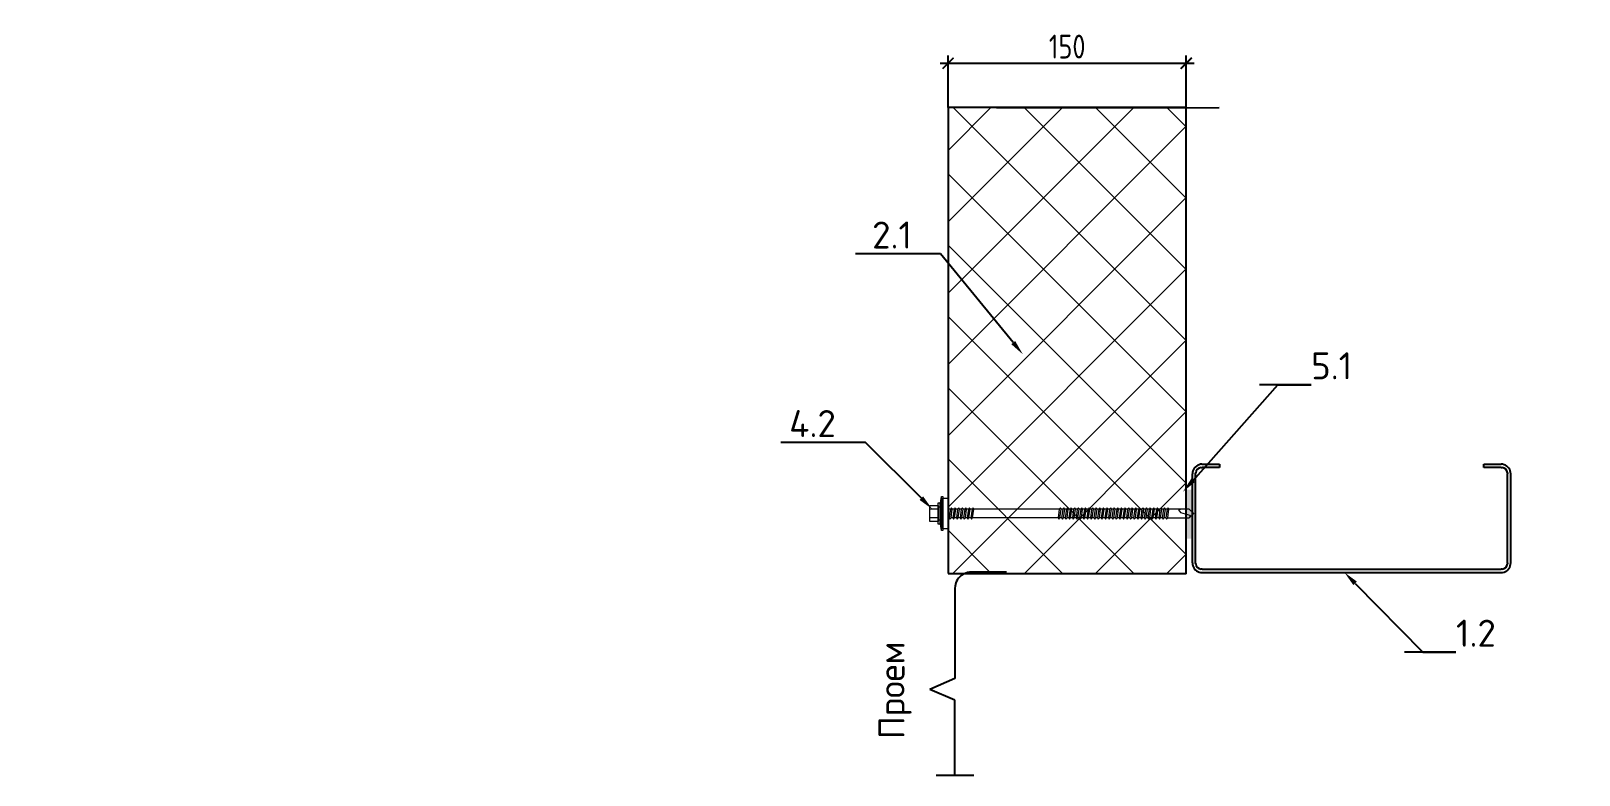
# Model space of a CAD drawing. Header units: millimetres. Extents: x -3689 to 2883575, y -702957 to -604547.
# Drawn here: x 2874320 to 2875295, y -662450 to -661981 of the extents above; entities that cross this region are included whole.
import ezdxf
from ezdxf import colors
from ezdxf.entities.mleader import LeaderData, LeaderLine
from ezdxf.math import Vec2, Vec3

# ---------------------------------------------------------------- set-up
doc = ezdxf.new("R2010")
doc.units = ezdxf.units.MM
doc.header["$PDMODE"] = 35
doc.linetypes.add('CENTER', pattern=[50.8, 31.75, -6.35, 6.35, -6.35])
doc.layers.add('A-FLOR-DIMS', color=133, linetype='Continuous', lineweight=0)
for name, color, linetype in [('A-FLOR-IDEN', 14, 'Continuous'), ('S-GRID', 133, 'CENTER'), ('S-METL', 14, 'Continuous'), ('S-WALL-PATT', 181, 'Continuous')]:
    doc.layers.add(name, color=color, linetype=linetype)
doc.styles.add('GOST 2.304', font='CS_Gost2304.shx')
doc.styles.add('ЕСКД', font='isocpeur.ttf')
doc.dimstyles.new('001.5', dxfattribs={"dimscale": 10, "dimtxt": 1.5, "dimasz": 0.7, "dimexe": 0.5, "dimexo": 0, "dimgap": 0.3, "dimtad": 1, "dimdec": 0, "dimrnd": 0.001, "dimtxsty": 'GOST 2.304', "dimblk": 'ARCHTICK', "dimcen": 0, "dimdle": 0.5, "dimclrd": 256, "dimclre": 256, "dimclrt": 256, "dimadec": 0, "dimazin": 2, "dimtfac": 0.75, "dimtdec": 0, "dimtmove": 1, "dimatfit": 3, "dimfxl": 1, "dimtolj": 1, "dimarcsym": 0})

# ---------------------------------------------------------------- blocks, each defined once
blk = doc.blocks.new('_ARCHTICK')
at = {"color": 0, "linetype": 'ByBlock', "const_width": 0.15}
blk.add_lwpolyline([(-0.5, -0.5), (0.5, 0.5)], dxfattribs=at)
blk = doc.blocks.new('*D769')
at = {"layer": 'A-FLOR-DIMS', "lineweight": -2, "ltscale": 10, "transparency": 16777216}
for p, q in [((2874897.69, -662029.77), (2874897.69, -661996.83)), ((2875047.69, -662029.78), (2875047.69, -661996.83)), ((2874892.69, -662001.83), (2875052.69, -662001.83))]:
    blk.add_line(p, q, dxfattribs=at)
at = {"layer": 'Defpoints', "color": 0, "lineweight": 50, "ltscale": 10, "transparency": 16777216}
for p in [(2875047.69, -662001.83), (2874897.69, -662029.77), (2875047.69, -662029.78)]:
    blk.add_point(p, dxfattribs=at)
at = {"layer": 'A-FLOR-DIMS', "lineweight": -2, "ltscale": 10, "transparency": 16777216, "xscale": 7, "yscale": 7, "zscale": 7, "rotation": 180}
blk.add_blockref('_ARCHTICK', (2874897.69, -662001.83), dxfattribs=at)
at = {"layer": 'A-FLOR-DIMS', "lineweight": -2, "ltscale": 10, "transparency": 16777216, "xscale": 7, "yscale": 7, "zscale": 7}
blk.add_blockref('_ARCHTICK', (2875047.69, -662001.83), dxfattribs=at)
at = {"layer": 'A-FLOR-DIMS', "ltscale": 10, "transparency": 16777216, "insert": (2874972.69, -661991.33), "char_height": 15, "attachment_point": 5, "style": 'GOST 2.304'}
blk.add_mtext('\\A1;150', dxfattribs=at)
blk = doc.blocks.new('*U705')
at = {"color": 0, "lineweight": 0, "ltscale": 10}
for p, q in [((1, 10.76), (0, 3.76)), ((2, 10.76), (1, 10.76)), ((1, 10.76), (1, -10.76)), ((2, -10.76), (2, 10.76)), ((-1, 5.1), (-6.2, 5.1)), ((-6.2, 5.1), (-6.2, -5.1)), ((-1, 2.83), (-6.2, 2.83)), ((0, 6.79), (-1, 6.79)), ((-1, 6.79), (-1, -6.79)), ((-1, -5.1), (-1, 5.1)), ((0, -6.79), (0, 6.79)), ((5, 9.63), (2, 9.63)), ((2, 9.63), (2, -9.63)), ((5, -9.63), (5, 9.63)), ((5.96, 2.83), (5, 2.83)), ((5.96, 2.83), (6.41, 3.62)), ((6.75, -2.83), (5.96, 2.83)), ((6.41, 3.62), (7.09, 2.83)), ((7.09, 2.83), (7.89, -2.83)), ((8.23, 2.83), (7.09, 2.83)), ((8.23, 2.83), (7.09, 2.83)), ((8.23, 2.83), (8.68, 3.62)), ((9.02, -2.83), (8.23, 2.83)), ((8.68, 3.62), (9.36, 2.83)), ((9.36, 2.83), (10.15, -2.83)), ((10.49, 2.83), (9.36, 2.83)), ((10.49, 2.83), (9.36, 2.83)), ((10.49, 2.83), (10.94, 3.62)), ((11.28, -2.83), (10.49, 2.83)), ((10.94, 3.62), (11.62, 2.83)), ((11.62, 2.83), (12.42, -2.83)), ((12.76, 2.83), (11.62, 2.83)), ((12.76, 2.83), (11.62, 2.83)), ((12.76, 2.83), (13.21, 3.62)), ((13.55, -2.83), (12.76, 2.83)), ((13.21, 3.62), (13.89, 2.83)), ((13.89, 2.83), (14.68, -2.83)), ((15.02, 2.83), (13.89, 2.83)), ((15.02, 2.83), (13.89, 2.83)), ((15.02, 2.83), (15.47, 3.62)), ((15.81, -2.83), (15.02, 2.83)), ((15.47, 3.62), (16.15, 2.83)), ((16.15, 2.83), (16.95, -2.83)), ((17.29, 2.83), (16.15, 2.83)), ((17.29, 2.83), (16.15, 2.83)), ((17.29, 2.83), (17.74, 3.62)), ((18.08, -2.83), (17.29, 2.83)), ((17.74, 3.62), (18.42, 2.83)), ((18.42, 2.83), (19.21, -2.83)), ((19.55, 2.83), (18.42, 2.83)), ((19.55, 2.83), (18.42, 2.83)), ((19.55, 2.83), (20, 3.62)), ((20.34, -2.83), (19.55, 2.83)), ((20, 3.62), (20.68, 2.83)), ((20.68, 2.83), (21.48, -2.83)), ((21.81, 2.83), (20.68, 2.83)), ((74.5, 2.83), (20.68, 2.83)), ((74.5, 2.83), (74.95, 3.62)), ((75.29, -2.83), (74.5, 2.83)), ((74.95, 3.62), (75.63, 2.83)), ((75.63, 2.83), (76.43, -2.83)), ((76.77, 2.83), (75.63, 2.83)), ((76.77, 2.83), (77.22, 3.62)), ((77.56, -2.83), (76.77, 2.83)), ((77.22, 3.62), (77.9, 2.83)), ((77.9, 2.83), (78.69, -2.83)), ((79.03, 2.83), (77.9, 2.83)), ((79.03, 2.83), (79.48, 3.62)), ((79.82, -2.83), (79.03, 2.83)), ((79.48, 3.62), (80.16, 2.83)), ((80.16, 2.83), (80.96, -2.83)), ((81.3, 2.83), (80.16, 2.83)), ((81.3, 2.83), (81.75, 3.62)), ((82.09, -2.83), (81.3, 2.83)), ((81.75, 3.62), (82.43, 2.83)), ((82.43, 2.83), (83.22, -2.83)), ((83.56, 2.83), (82.43, 2.83)), ((83.56, 2.83), (84.01, 3.62)), ((84.35, -2.83), (83.56, 2.83)), ((84.01, 3.62), (84.69, 2.83)), ((84.69, 2.83), (85.49, -2.83)), ((85.83, 2.83), (84.69, 2.83)), ((85.83, 2.83), (86.28, 3.62)), ((86.62, -2.83), (85.83, 2.83)), ((86.28, 3.62), (86.96, 2.83)), ((86.96, 2.83), (87.75, -2.83)), ((88.09, 2.83), (86.96, 2.83)), ((88.09, 2.83), (88.54, 3.62)), ((88.88, -2.83), (88.09, 2.83)), ((88.54, 3.62), (89.22, 2.83)), ((89.22, 2.83), (90.02, -2.83)), ((90.35, 2.83), (89.22, 2.83)), ((90.35, 2.83), (90.81, 3.62)), ((91.15, -2.83), (90.35, 2.83)), ((90.81, 3.62), (91.49, 2.83)), ((91.49, 2.83), (92.28, -2.83)), ((92.62, 2.83), (91.49, 2.83)), ((92.62, 2.83), (93.07, 3.62)), ((93.41, -2.83), (92.62, 2.83)), ((93.07, 3.62), (93.75, 2.83)), ((93.75, 2.83), (94.54, -2.83)), ((94.88, 2.83), (93.75, 2.83)), ((94.88, 2.83), (95.34, 3.62)), ((95.68, -2.83), (94.88, 2.83)), ((95.34, 3.62), (96.02, 2.83)), ((96.02, 2.83), (96.81, -2.83)), ((97.15, 2.83), (96.02, 2.83)), ((97.15, 2.83), (97.6, 3.62)), ((97.94, -2.83), (97.15, 2.83)), ((97.6, 3.62), (98.28, 2.83)), ((98.28, 2.83), (99.07, -2.83)), ((99.41, 2.83), (98.28, 2.83)), ((99.41, 2.83), (99.87, 3.62)), ((100.21, -2.83), (99.41, 2.83)), ((99.87, 3.62), (100.55, 2.83)), ((100.55, 2.83), (101.34, -2.83)), ((101.68, 2.83), (100.55, 2.83)), ((101.68, 2.83), (102.13, 3.62)), ((102.47, -2.83), (101.68, 2.83)), ((102.13, 3.62), (102.81, 2.83)), ((102.81, 2.83), (103.6, -2.83)), ((103.94, 2.83), (102.81, 2.83)), ((103.94, 2.83), (104.4, 3.62)), ((104.74, -2.83), (103.94, 2.83)), ((104.4, 3.62), (105.08, 2.83)), ((105.08, 2.83), (105.87, -2.83)), ((106.21, 2.83), (105.08, 2.83)), ((106.21, 2.83), (106.66, 3.62)), ((107, -2.83), (106.21, 2.83)), ((106.66, 3.62), (107.34, 2.83)), ((107.34, 2.83), (108.13, -2.83)), ((108.47, 2.83), (107.34, 2.83)), ((108.47, 2.83), (108.93, 3.62)), ((109.27, -2.83), (108.47, 2.83)), ((108.93, 3.62), (109.61, 2.83)), ((109.61, 2.83), (110.4, -2.83)), ((110.74, 2.83), (109.61, 2.83)), ((110.74, 2.83), (111.19, 3.62)), ((111.53, -2.83), (110.74, 2.83)), ((111.19, 3.62), (111.87, 2.83)), ((111.87, 2.83), (112.66, -2.83)), ((113, 2.83), (111.87, 2.83)), ((113, 2.83), (113.46, 3.62)), ((113.8, -2.83), (113, 2.83)), ((113.46, 3.62), (114.14, 2.83)), ((114.14, 2.83), (114.93, -2.83)), ((115.27, 2.83), (114.14, 2.83)), ((115.27, 2.83), (115.72, 3.62)), ((116.06, -2.83), (115.27, 2.83)), ((115.72, 3.62), (116.4, 2.83)), ((116.4, 2.83), (117.19, -2.83)), ((117.53, 2.83), (116.4, 2.83)), ((117.53, 2.83), (117.99, 3.62)), ((118.33, -2.83), (117.53, 2.83)), ((117.99, 3.62), (118.67, 2.83)), ((118.67, 2.83), (119.46, -2.83)), ((119.8, 2.83), (118.67, 2.83)), ((119.8, 2.83), (120.25, 3.62)), ((120.59, -2.83), (119.8, 2.83)), ((120.25, 3.62), (120.93, 2.83)), ((120.93, 2.83), (121.72, -2.83)), ((122.06, 2.83), (120.93, 2.83)), ((122.06, 2.83), (122.52, 3.62)), ((122.86, -2.83), (122.06, 2.83)), ((122.52, 3.62), (123.2, 2.83)), ((123.2, 2.83), (123.99, -2.83)), ((124.33, 2.83), (123.2, 2.83)), ((124.33, 2.83), (124.78, 3.62)), ((125.12, -2.83), (124.33, 2.83)), ((124.78, 3.62), (125.46, 2.83)), ((125.46, 2.83), (126.25, -2.83)), ((126.59, 2.83), (125.46, 2.83)), ((126.59, 2.83), (127.05, 3.62)), ((127.39, -2.83), (126.59, 2.83)), ((127.05, 3.62), (127.73, 2.83)), ((127.73, 2.83), (128.52, -2.83)), ((128.86, 2.83), (127.73, 2.83)), ((128.86, 2.83), (129.31, 3.62)), ((129.65, -2.83), (128.86, 2.83)), ((129.31, 3.62), (129.99, 2.83)), ((129.99, 2.83), (130.78, -2.83)), ((131.12, 2.83), (129.99, 2.83)), ((131.12, 2.83), (131.58, 3.62)), ((131.92, -2.83), (131.12, 2.83)), ((131.58, 3.62), (132.26, 2.83)), ((132.26, 2.83), (133.05, -2.83)), ((133.39, 2.83), (132.26, 2.83)), ((133.39, 2.83), (133.84, 3.62)), ((134.18, -2.83), (133.39, 2.83)), ((133.84, 3.62), (134.52, 2.83)), ((134.52, 2.83), (135.31, -2.83)), ((135.65, 2.83), (134.52, 2.83)), ((135.65, 2.83), (136.11, 3.62)), ((136.45, -2.83), (135.65, 2.83)), ((136.11, 3.62), (136.78, 2.83)), ((136.78, 2.83), (137.58, -2.83)), ((137.92, 2.83), (136.78, 2.83)), ((137.92, 2.83), (138.37, 3.62)), ((138.71, -2.83), (137.92, 2.83)), ((138.37, 3.62), (139.05, 2.83)), ((139.05, 2.83), (139.84, -2.83)), ((140.18, 2.83), (139.05, 2.83)), ((140.18, 2.83), (140.64, 3.62)), ((140.98, -2.83), (140.18, 2.83)), ((140.64, 3.62), (141.31, 2.83)), ((141.31, 2.83), (142.11, -2.83)), ((142.45, 2.83), (141.31, 2.83)), ((142.45, 2.83), (142.9, 3.62)), ((143.24, -2.83), (142.45, 2.83)), ((142.9, 3.62), (143.58, 2.83)), ((143.58, 2.83), (157.17, 2.83)), ((143.58, 2.83), (144.37, -2.83)), ((151.73, -0.68), (157.62, 1.13)), ((157.17, 2.83), (160, 0)), ((160, 0), (157.17, -2.83)), ((157.62, 1.13), (157.31, 2.69)), ((-1, -2.83), (-6.2, -2.83)), ((-6.2, -5.1), (-1, -5.1)), ((-1, -6.79), (0, -6.79)), ((0, -3.76), (1, -10.76)), ((2, -9.63), (5, -9.63)), ((6.75, -2.83), (5, -2.83)), ((7.43, -3.51), (6.75, -2.83)), ((7.89, -2.83), (7.43, -3.51)), ((9.02, -2.83), (7.89, -2.83)), ((9.02, -2.83), (7.89, -2.83)), ((9.7, -3.51), (9.02, -2.83)), ((10.15, -2.83), (9.7, -3.51)), ((11.28, -2.83), (10.15, -2.83)), ((11.28, -2.83), (10.15, -2.83)), ((11.96, -3.51), (11.28, -2.83)), ((12.42, -2.83), (11.96, -3.51)), ((13.55, -2.83), (12.42, -2.83)), ((13.55, -2.83), (12.42, -2.83)), ((14.23, -3.51), (13.55, -2.83)), ((14.68, -2.83), (14.23, -3.51)), ((15.81, -2.83), (14.68, -2.83)), ((15.81, -2.83), (14.68, -2.83)), ((16.49, -3.51), (15.81, -2.83)), ((16.95, -2.83), (16.49, -3.51)), ((18.08, -2.83), (16.95, -2.83)), ((18.08, -2.83), (16.95, -2.83)), ((18.76, -3.51), (18.08, -2.83)), ((19.21, -2.83), (18.76, -3.51)), ((20.34, -2.83), (19.21, -2.83)), ((20.34, -2.83), (19.21, -2.83)), ((21.02, -3.51), (20.34, -2.83)), ((21.48, -2.83), (21.02, -3.51)), ((75.29, -2.83), (21.48, -2.83)), ((75.97, -3.51), (75.29, -2.83)), ((76.43, -2.83), (75.97, -3.51)), ((77.56, -2.83), (76.43, -2.83)), ((78.24, -3.51), (77.56, -2.83)), ((78.69, -2.83), (78.24, -3.51)), ((79.82, -2.83), (78.69, -2.83)), ((80.5, -3.51), (79.82, -2.83)), ((80.96, -2.83), (80.5, -3.51)), ((82.09, -2.83), (80.96, -2.83)), ((82.77, -3.51), (82.09, -2.83)), ((83.22, -2.83), (82.77, -3.51)), ((84.35, -2.83), (83.22, -2.83)), ((85.03, -3.51), (84.35, -2.83)), ((85.49, -2.83), (85.03, -3.51)), ((86.62, -2.83), (85.49, -2.83)), ((87.3, -3.51), (86.62, -2.83)), ((87.75, -2.83), (87.3, -3.51)), ((88.88, -2.83), (87.75, -2.83)), ((89.56, -3.51), (88.88, -2.83)), ((90.02, -2.83), (89.56, -3.51)), ((91.15, -2.83), (90.02, -2.83)), ((91.83, -3.51), (91.15, -2.83)), ((92.28, -2.83), (91.83, -3.51)), ((93.41, -2.83), (92.28, -2.83)), ((94.09, -3.51), (93.41, -2.83)), ((94.54, -2.83), (94.09, -3.51)), ((95.68, -2.83), (94.54, -2.83)), ((96.36, -3.51), (95.68, -2.83)), ((96.81, -2.83), (96.36, -3.51)), ((97.94, -2.83), (96.81, -2.83)), ((98.62, -3.51), (97.94, -2.83)), ((99.07, -2.83), (98.62, -3.51)), ((100.21, -2.83), (99.07, -2.83)), ((100.89, -3.51), (100.21, -2.83)), ((101.34, -2.83), (100.89, -3.51)), ((102.47, -2.83), (101.34, -2.83)), ((103.15, -3.51), (102.47, -2.83)), ((103.6, -2.83), (103.15, -3.51)), ((104.74, -2.83), (103.6, -2.83)), ((105.42, -3.51), (104.74, -2.83)), ((105.87, -2.83), (105.42, -3.51)), ((107, -2.83), (105.87, -2.83)), ((107.68, -3.51), (107, -2.83)), ((108.13, -2.83), (107.68, -3.51)), ((109.27, -2.83), (108.13, -2.83)), ((109.95, -3.51), (109.27, -2.83)), ((110.4, -2.83), (109.95, -3.51)), ((111.53, -2.83), (110.4, -2.83)), ((112.21, -3.51), (111.53, -2.83)), ((112.66, -2.83), (112.21, -3.51)), ((113.8, -2.83), (112.66, -2.83)), ((114.48, -3.51), (113.8, -2.83)), ((114.93, -2.83), (114.48, -3.51)), ((116.06, -2.83), (114.93, -2.83)), ((116.74, -3.51), (116.06, -2.83)), ((117.19, -2.83), (116.74, -3.51)), ((118.33, -2.83), (117.19, -2.83)), ((119.01, -3.51), (118.33, -2.83)), ((119.46, -2.83), (119.01, -3.51)), ((120.59, -2.83), (119.46, -2.83)), ((121.27, -3.51), (120.59, -2.83)), ((121.72, -2.83), (121.27, -3.51)), ((122.86, -2.83), (121.72, -2.83)), ((123.54, -3.51), (122.86, -2.83)), ((123.99, -2.83), (123.54, -3.51)), ((125.12, -2.83), (123.99, -2.83)), ((125.8, -3.51), (125.12, -2.83)), ((126.25, -2.83), (125.8, -3.51)), ((127.39, -2.83), (126.25, -2.83)), ((128.07, -3.51), (127.39, -2.83)), ((128.52, -2.83), (128.07, -3.51)), ((129.65, -2.83), (128.52, -2.83)), ((130.33, -3.51), (129.65, -2.83)), ((130.78, -2.83), (130.33, -3.51)), ((131.92, -2.83), (130.78, -2.83)), ((132.59, -3.51), (131.92, -2.83)), ((133.05, -2.83), (132.59, -3.51)), ((134.18, -2.83), (133.05, -2.83)), ((134.86, -3.51), (134.18, -2.83)), ((135.31, -2.83), (134.86, -3.51)), ((136.45, -2.83), (135.31, -2.83)), ((137.12, -3.51), (136.45, -2.83)), ((137.58, -2.83), (137.12, -3.51)), ((138.71, -2.83), (137.58, -2.83)), ((139.39, -3.51), (138.71, -2.83)), ((139.84, -2.83), (139.39, -3.51)), ((140.98, -2.83), (139.84, -2.83)), ((141.65, -3.51), (140.98, -2.83)), ((142.11, -2.83), (141.65, -3.51)), ((143.24, -2.83), (142.11, -2.83)), ((143.92, -3.51), (143.24, -2.83)), ((144.37, -2.83), (143.92, -3.51)), ((157.17, -2.83), (144.37, -2.83)), ((150.37, -2.26), (151.73, -0.68)), ((153.21, -2.83), (150.37, -2.26)), ((1, -10.76), (2, -10.76))]:
    blk.add_line(p, q, dxfattribs=at)

msp = doc.modelspace()

# ---------------------------------------------------------------- hatches: boundary and pattern name
at = {"lineweight": 0}
h = msp.add_hatch(dxfattribs=at)
h.set_pattern_fill('ANSI37', color=181, scale=10, angle=180, style=0)
h.set_pattern_definition([(225, (2874957.694, -661323.204), (22.4506, -22.4506), []), (315, (2874957.694, -661323.204), (22.4506, 22.4506), [])])
edge = h.paths.add_edge_path()
edge.add_line((2875047.6936, -662323.2039), (2875047.6936, -662029.7826))
edge.add_line((2875047.6936, -662029.7826), (2874947.6936, -662029.7826))
edge.add_line((2874897.6936, -662029.7689), (2874897.6936, -662323.1902))
edge.add_line((2874947.6936, -662323.2039), (2875047.6936, -662323.2039))
at = {"layer": 'S-WALL-PATT', "lineweight": 0, "ltscale": 10}
h = msp.add_hatch(color=256, dxfattribs=at)
h.dxf.hatch_style = 1
h.paths.add_polyline_path([(2875051.7982, -662270.2721), (2875047.7658, -662270.2721), (2875047.7658, -662301.0934), (2875051.7982, -662301.0934)])

# ---------------------------------------------------------------- linework, layer by layer
at = {"color": 5}
for p, q in [((2874897.6936, -662029.7689), (2874897.6936, -662323.1902)), ((2875047.6936, -662323.2039), (2875047.6936, -662029.7826))]:
    msp.add_line(p, q, dxfattribs=at)
at = {"color": 5, "lineweight": 0}
for p, q in [((2875047.6936, -662029.7826), (2874947.6936, -662029.7826)), ((2874947.6936, -662323.2039), (2875047.6936, -662323.2039))]:
    msp.add_line(p, q, dxfattribs=at)
for points in [[(2875047.6936, -662029.7689), (2874897.6936, -662029.7689)], [(2875047.6936, -662323.2039), (2874897.6936, -662323.2039)]]:
    msp.add_lwpolyline(points)
at = {"layer": 'S-METL', "ltscale": 10}
for p, q in [((2874928.3077, -662029.7845), (2875068.4044, -662029.7662)), ((2874934.4142, -662322.3029), (2874913.4224, -662322.3029)), ((2874901.9836, -662333.4012), (2874901.9836, -662389.261)), ((2874901.9836, -662389.261), (2874886.2873, -662396.0211)), ((2874901.9836, -662402.7813), (2874886.2873, -662396.0211)), ((2874901.9836, -662449.9772), (2874901.9836, -662402.7813)), ((2874890.0874, -662449.9772), (2874913.8797, -662449.9772))]:
    msp.add_line(p, q, dxfattribs=at)
at = {"layer": 'S-METL'}
for p, q in [((2875051.6581, -662259.4435), (2875051.5968, -662260.2995)), ((2875051.5968, -662316.4368), (2875051.5968, -662260.2995)), ((2875053.6017, -662260.3711), (2875053.6476, -662259.7295)), ((2875053.6017, -662316.3652), (2875053.6017, -662260.3711)), ((2875057.6116, -662254.2848), (2875056.7556, -662254.346)), ((2875057.0416, -662256.3355), (2875057.6832, -662256.2897)), ((2875057.6116, -662254.2848), (2875068.6385, -662254.2848)), ((2875068.6385, -662256.2897), (2875057.6832, -662256.2897)), ((2875068.6385, -662254.2848), (2875068.6385, -662256.2897)), ((2875235.0455, -662256.2897), (2875235.0455, -662254.2848)), ((2875235.0455, -662254.2848), (2875246.0725, -662254.2848)), ((2875246.0009, -662256.2897), (2875235.0455, -662256.2897)), ((2875246.0009, -662256.2897), (2875246.6424, -662256.3355)), ((2875246.9285, -662254.346), (2875246.0725, -662254.2848)), ((2875250.0364, -662259.7295), (2875250.0823, -662260.3711)), ((2875250.0823, -662316.3652), (2875250.0823, -662260.3711)), ((2875252.0872, -662260.2995), (2875252.026, -662259.4435)), ((2875252.0872, -662316.4368), (2875252.0872, -662260.2995)), ((2875051.5968, -662316.4368), (2875051.6581, -662317.2928)), ((2875053.6476, -662317.0067), (2875053.6017, -662316.3652)), ((2875057.6832, -662320.4466), (2875057.0416, -662320.4007)), ((2875057.6832, -662320.4466), (2875246.0009, -662320.4466)), ((2875246.6424, -662320.4007), (2875246.0009, -662320.4466)), ((2875250.0823, -662316.3652), (2875250.0364, -662317.0067)), ((2875252.026, -662317.2928), (2875252.0872, -662316.4368)), ((2875056.7556, -662322.3903), (2875057.6116, -662322.4515)), ((2875057.6116, -662322.4515), (2875246.0725, -662322.4515)), ((2875246.0725, -662322.4515), (2875246.9285, -662322.3903))]:
    msp.add_line(p, q, dxfattribs=at)
for centre, radius, start, end in [((2875057.6116, -662260.2995), 6.0147, 98.1818182, 171.8181818), ((2875057.6116, -662260.2995), 4.0047, 98.1818182, 171.8181818), ((2875246.0725, -662260.2995), 4.0047, 8.1818182, 81.8181818), ((2875246.0725, -662260.2995), 6.0147, 8.1818182, 81.8181818), ((2875057.6116, -662316.4368), 6.0147, 188.1818182, 261.8181818), ((2875057.6116, -662316.4368), 4.0047, 188.1818182, 261.8181818), ((2875246.0725, -662316.4368), 4.0047, 278.1818182, 351.8181818), ((2875246.0725, -662316.4368), 6.0147, 278.1818182, 351.8181818)]:
    msp.add_arc(centre, radius, start, end, dxfattribs=at)
at = {"layer": 'S-METL', "ltscale": 10}
msp.add_arc((2874912.2706, -662332.5598), 10.3214, 83.5926552, 184.676294, dxfattribs=at)

# ---------------------------------------------------------------- block references
at = {"layer": 'S-METL', "xscale": -1, "rotation": 180}
msp.add_blockref('*U705', (2874892.4352, -662285.3073), dxfattribs=at)

# ---------------------------------------------------------------- texts
at = {"layer": 'S-GRID', "insert": (2874864.3041, -662396.666), "char_height": 16.36364, "width": 547.665775, "attachment_point": 5, "rotation": 90, "style": 'ЕСКД'}
msp.add_mtext('Проем', dxfattribs=at)

# ---------------------------------------------------------------- dimensions: what is measured, and where the dimension line sits
at = {"layer": 'A-FLOR-DIMS', "ltscale": 10}
dim = msp.add_linear_dim(base=(2875047.6936, -662001.8326), p1=(2874897.6936, -662029.7689), p2=(2875047.6936, -662029.7826), dimstyle='001.5', dxfattribs=at)
dim.commit()
dim.dimension.update_dxf_attribs({"geometry": '*D769', "text_midpoint": (2874972.6936, -661991.3326)})

# ---------------------------------------------------------------- leaders
at = {"layer": 'A-FLOR-IDEN'}
ml = msp.add_multileader_mtext('Standard', dxfattribs=at)
ml.set_content('2.1', color=256, style='ЕСКД')
ml.set_leader_properties()
ml.build(insert=Vec2(0, 0))
ml.multileader.update_dxf_attribs({"text_left_attachment_type": 6, "text_right_attachment_type": 6, "dogleg_length": 20.9699, "arrow_head_size": 9.6})
ctx = ml.context
ctx.base_point, ctx.char_height, ctx.arrow_head_size, ctx.landing_gap_size, ctx.plane_origin = Vec3(2874849.8241, -662121.8778), 17, 9.6, 0, Vec3(2874689.0085, -662075.4328)
ctx.left_attachment, ctx.right_attachment = 6, 6
notes = []
notes.append((ctx, [(1, (1, 1, 0), (2874892.894, -662121.8778), (-1, 0), 20.9699, [(0, [(2874944.8085, -662185.1153)], 0, [])])]))
ctx.mtext.insert, ctx.mtext.rotation, ctx.mtext.width, ctx.mtext.flow_direction = Vec3(2874849.8241, -662101.4778), 6.28318531, 77.511497, 5
ml = msp.add_multileader_mtext('Standard', dxfattribs=at)
ml.set_content('3.1', color=256, style='ЕСКД')
ml.set_leader_properties()
ml.build(insert=Vec2(0, 0))
ml.multileader.update_dxf_attribs({"text_left_attachment_type": 6, "text_right_attachment_type": 6, "dogleg_length": 20.9699, "arrow_head_size": 9.6})
ctx = ml.context
ctx.base_point, ctx.char_height, ctx.arrow_head_size, ctx.landing_gap_size, ctx.plane_origin = Vec3(2874229.7993, -662261.5063), 17, 9.6, 0, Vec3(2874378.4586, -662127.4656)
ctx.left_attachment, ctx.right_attachment = 6, 6
notes.append((ctx, [(1, (1, 1, 0), (2874208.8294, -662261.5063), (1, 0), 20.9699, [(0, [(2874162.2949, -662157.0874)], 0, [])])]))
ctx.mtext.insert, ctx.mtext.rotation, ctx.mtext.width, ctx.mtext.flow_direction = Vec3(2874229.7993, -662241.1063), 6.28318531, 204.604793, 5
ml = msp.add_multileader_mtext('Standard', dxfattribs=at)
ml.set_content('5.1', color=256, style='ЕСКД')
ml.set_leader_properties()
ml.build(insert=Vec2(0, 0))
ml.multileader.update_dxf_attribs({"text_left_attachment_type": 6, "text_right_attachment_type": 6, "dogleg_length": 20.9699, "arrow_head_size": 9.6})
ctx = ml.context
ctx.base_point, ctx.char_height, ctx.arrow_head_size, ctx.landing_gap_size, ctx.plane_origin = Vec3(2875126.348, -662204.2107), 17, 9.6, 0, Vec3(2874946.8195, -662169.9069)
ctx.left_attachment, ctx.right_attachment = 6, 6
notes.append((ctx, [(0, (1, 1, 0), (2875105.3782, -662204.2107), (1, 0), 20.9699, [(0, [(2875045.6286, -662271.6208)], 0, [])])]))
ctx.mtext.insert, ctx.mtext.rotation, ctx.mtext.width, ctx.mtext.flow_direction = Vec3(2875126.348, -662183.8107), 6.28318531, 77.511497, 5
ml = msp.add_multileader_mtext('Standard', dxfattribs=at)
ml.set_content('4.2', color=256, style='ЕСКД')
ml.set_leader_properties()
ml.build(insert=Vec2(0, 0))
ml.multileader.update_dxf_attribs({"text_left_attachment_type": 6, "text_right_attachment_type": 6, "dogleg_length": 20.9699, "arrow_head_size": 9.6})
ctx = ml.context
ctx.base_point, ctx.char_height, ctx.arrow_head_size, ctx.landing_gap_size, ctx.plane_origin = Vec3(2874797.595, -662240.5762), 17, 9.6, 0, Vec3(2874671.7039, -662288.3531)
ctx.left_attachment, ctx.right_attachment = 6, 6
notes.append((ctx, [(1, (1, 1, 0), (2874845.7649, -662240.5762), (-1, 0), 20.9699, [(0, [(2874887.6504, -662282.4762)], 0, [])])]))
ctx.mtext.insert, ctx.mtext.rotation, ctx.mtext.width, ctx.mtext.flow_direction = Vec3(2874797.595, -662220.1762), 6.28318531, 77.511497, 5
ml = msp.add_multileader_mtext('Standard', dxfattribs=at)
ml.set_content('1.2', color=256, style='ЕСКД')
ml.set_leader_properties()
ml.build(insert=Vec2(0, 0))
ml.multileader.update_dxf_attribs({"text_left_attachment_type": 6, "text_right_attachment_type": 6, "dogleg_length": 20.9699, "arrow_head_size": 9.6})
ctx = ml.context
ctx.base_point, ctx.char_height, ctx.arrow_head_size, ctx.landing_gap_size, ctx.plane_origin = Vec3(2875217.6021, -662372.5691), 17, 9.6, 0, Vec3(2875048.5608, -662326.1241)
ctx.left_attachment, ctx.right_attachment = 6, 6
notes.append((ctx, [(0, (1, 1, 0), (2875196.6322, -662372.5691), (1, 0), 20.9699, [(0, [(2875147.3699, -662322.4515)], 0, [])])]))
ctx.mtext.insert, ctx.mtext.rotation, ctx.mtext.width, ctx.mtext.flow_direction = Vec3(2875217.6021, -662352.1691), 6.28318531, 77.511497, 5
for ctx, leaders in notes:
    for number, flags, end, landing, length, lines in leaders:
        leader = LeaderData()
        leader.index, (leader.has_last_leader_line, leader.has_dogleg_vector, leader.attachment_direction) = number, flags
        leader.last_leader_point, leader.dogleg_vector, leader.dogleg_length = Vec3(end), Vec3(landing), length
        for number, points, colour, breaks in lines:
            line = LeaderLine()
            line.index, line.vertices, line.color, line.breaks = number, Vec3.list(points), colors.encode_raw_color(colour), breaks
            leader.lines.append(line)
        ctx.leaders.append(leader)

doc.saveas('drawing.dxf')
